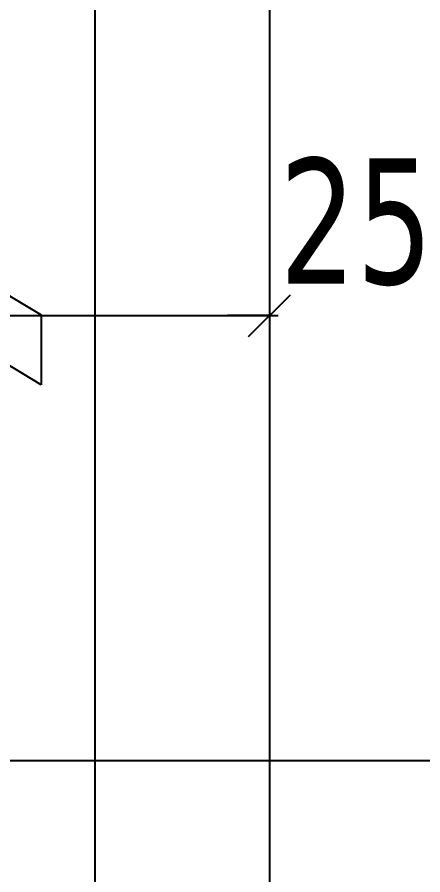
# Model space of a CAD drawing. Header units: millimetres. Extents: x 43168.9 to 43194.6, y -25545.1 to -25543.4.
# Drawn here: x 43170.36366 to 43170.37527, y -25543.91319 to -25543.8886 of the extents above; entities that cross this region are included whole.
import ezdxf

# ---------------------------------------------------------------- set-up
doc = ezdxf.new("R2010")
doc.units = ezdxf.units.MM
doc.header["$LTSCALE"] = 200
doc.linetypes.add('DASHDOT2', pattern=[0.5, 0.25, -0.125, 0, -0.125])
for name, color, linetype in [('aks_sgh', 5, 'DASHDOT2'), ('duv_sgh', 4, 'Continuous'), ('olcuic_sgh', 183, 'Continuous')]:
    doc.layers.add(name, color=color, linetype=linetype)
doc.styles.add('dim', font='VERDANA.TTF', dxfattribs={"width": 0.7})

msp = doc.modelspace()

# ---------------------------------------------------------------- linework, layer by layer
at = {"color": 0}
for p, q in [((43170.359344, -25543.894139), (43170.364344, -25543.89714)), ((43170.360344, -25543.894739), (43170.364344, -25543.89714)), ((43170.364344, -25543.89914), (43170.359344, -25543.89614)), ((43170.364344, -25543.89914), (43170.360344, -25543.89674)), ((43170.364344, -25543.89714), (43170.364344, -25543.89914)), ((43170.364344, -25543.89714), (43170.364344, -25543.89914))]:
    msp.add_line(p, q, dxfattribs=at)
at = {"color": 0, "linetype": 'ByBlock', "lineweight": -2}
msp.add_line((43170.370279, -25543.89776), (43170.371479, -25543.89656), dxfattribs=at)
msp.add_line((43170.370279, -25543.89776), (43170.371479, -25543.89656), dxfattribs=at)
at = {"layer": 'aks_sgh'}
for p, q in [((43170.365879, -25543.740919), (43170.365879, -25544.789919)), ((43171.17088, -25543.909919), (43170.194878, -25543.909919))]:
    msp.add_line(p, q, dxfattribs=at)
at = {"layer": 'duv_sgh'}
msp.add_line((43170.370879, -25543.851919), (43170.370879, -25543.975919), dxfattribs=at)
at = {"layer": 'olcuic_sgh'}
for p, q in [((43170.370879, -25543.89316), (43170.370879, -25543.89816)), ((43170.370879, -25543.89316), (43170.370879, -25543.89816)), ((43170.27175, -25543.89716), (43170.371129, -25543.89716)), ((43170.370879, -25543.89716), (43170.369679, -25543.89716))]:
    msp.add_line(p, q, dxfattribs=at)

# ---------------------------------------------------------------- texts
at = {"layer": 'olcuic_sgh', "color": 2, "style": 'dim', "width": 0.7}
msp.add_text('25', height=0.0036, dxfattribs=at).set_placement((43170.371162, -25543.896248))

doc.saveas('drawing.dxf')
